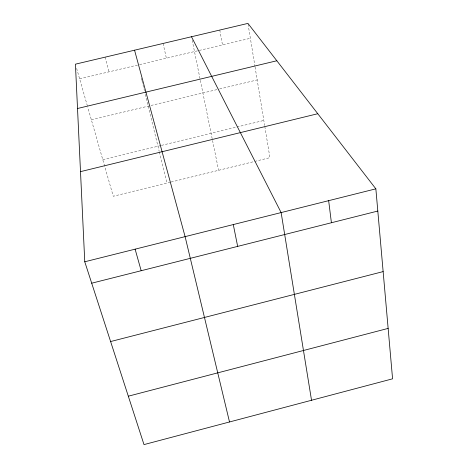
<?xml version="1.0" encoding="UTF-8"?>
<svg xmlns="http://www.w3.org/2000/svg" width="468" height="468" viewBox="0 0 468 468"><rect width="100%" height="100%" fill="white"/><g stroke="black" fill="none" stroke-linecap="round" stroke-linejoin="round"><path stroke-width="0.35" stroke-dasharray="2.34 1.75" d="M170.416 182.181L113.262 196.262L87.779 107.312M171.118 182.011L253.995 161.589M254.686 161.419L269.913 157.669L264.759 126.173M102.784 159.682L160.752 145.56M161.454 145.384L263.823 120.451M91.359 119.814L218.942 89.125M219.638 88.955L257.189 79.923M79.618 78.829L137.452 65.093M139.558 64.596L250.374 38.277M76.623 68.363L87.58 106.616M105.048 57.172L108.945 71.867M141.377 78.203L141.886 80.297M142.061 80.999L144.442 90.774M145.291 94.267L159.161 151.193M159.331 151.901L166.918 183.041M163.075 43.46L166.374 58.225M192.196 40.271L218.603 170.305M219.767 30.057L222.487 44.905M248.058 24.108L254.955 66.28M255.072 67L264.642 125.459"/><path stroke-width="0.7" d="M128.314 396.191L388.142 328.401M110.606 341.552L383.14 271.598M91.699 283.199L377.811 211.045M84.761 261.776L375.857 188.844L392.576 378.817L143.998 444.6L84.761 261.776L75.424 64.174L247.941 23.4L375.857 188.844M80.502 171.639L317.778 113.724M77.518 108.506L276.828 60.764M191.476 36.744L281.133 212.577L311.524 400.263M135.112 249.163L141.172 270.72M134.556 50.199L185.106 236.638L229.513 421.966M233.286 224.564L237.656 246.39M328.659 200.667L331.408 222.745"/></g></svg>
